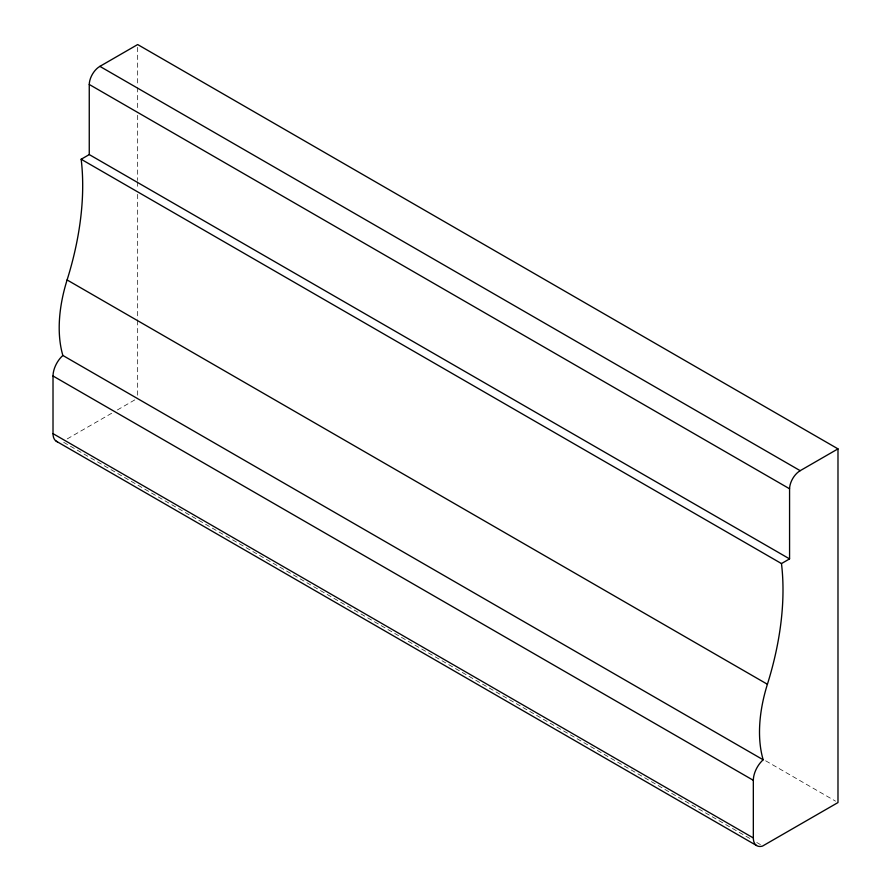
<?xml version="1.0" encoding="UTF-8"?>
<svg xmlns="http://www.w3.org/2000/svg" width="891" height="891" viewBox="0 0 891 891"><rect width="100%" height="100%" fill="white"/><g stroke="black" fill="none" stroke-linecap="round" stroke-linejoin="round"><path stroke-width="0.67" stroke-dasharray="4.46 3.34" d="M67.259 438.884L112.611 412.711M117.389 409.949L137.671 398.232M765.659 760.803L835.569 801.165M63.695 442.337L750.745 838.999M756.771 842.485L760.391 844.568M137.671 47.323L137.671 86.16M137.671 87.552L137.671 109.738M137.671 115.284L137.671 180.472M137.671 181.864L137.671 188.803M137.671 194.349L137.671 319.178M137.671 320.56L137.671 396.851"/><path stroke-width="1.34" d="M89.256 154.577L89.256 84.467A15.036 8.676 -60 0 1 99.892 66.368L137.671 44.55L837.986 448.875L837.986 802.557L762.529 846.071A16.884 9.745 -60 0 1 753.329 837.963L53.015 433.639L53.015 375.991A19.079 11.015 -60 0 1 62.86 355.464A131.289 75.802 -60 0 1 67.103 279.952A259.003 149.532 -60 0 0 81.17 159.255L89.256 154.577L789.571 558.891L789.571 488.78A15.036 8.676 -60 0 1 800.196 470.682L837.986 448.875M753.329 837.963L753.329 780.316A19.079 11.015 -60 0 1 763.164 759.778A131.289 75.802 -60 0 1 767.407 684.266A259.003 149.532 -60 0 0 781.474 563.569L789.571 558.891M99.892 66.368L800.196 470.682M89.256 84.467L789.571 488.78M81.17 159.255L781.474 563.569M67.103 279.952L767.407 684.266M62.86 355.464L763.164 759.778M53.015 375.991L753.329 780.316M56.178 441.156L756.481 845.481M57.47 441.813A16.884 9.745 -60 0 1 53.015 433.639"/></g></svg>
